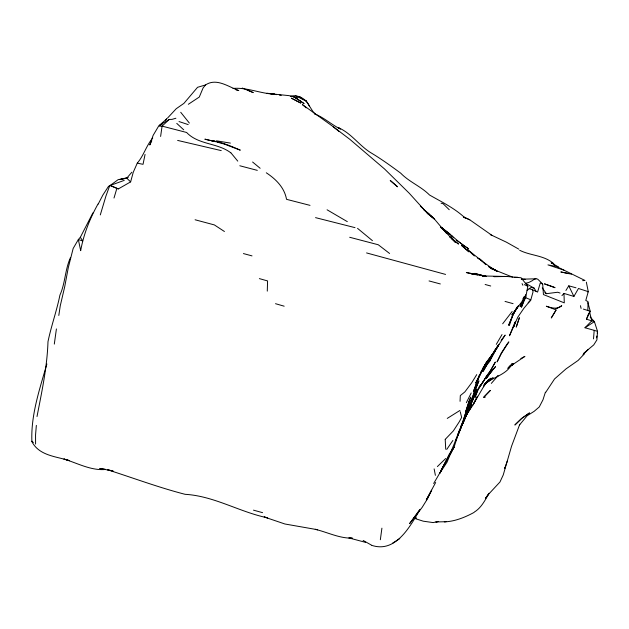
<?xml version="1.0" encoding="UTF-8"?>
<svg xmlns="http://www.w3.org/2000/svg" width="629" height="629" viewBox="0 0 629 629"><rect width="100%" height="100%" fill="white"/><g stroke="black" fill="none" stroke-linecap="round" stroke-linejoin="round"><path stroke-width="0.94" d="M593.501 338.897L594.201 330.335L584.986 327.756L591.803 320.774L589.672 312.338M583.515 353.451L593.76 344.881L596.913 339.857L597.55 331.404L594.397 321.631L586.464 319.202L590.269 311.363L587.84 310.49L588.068 301.668L585.788 300.442L588.264 291.659L586.346 282.13M267.278 291.125L267.577 280.927L259.368 278.616M460.051 401.326L460.31 395.602L464.894 391.875L471.781 382.684L476.727 374.609M36.348 425.369L35.554 434.946L35.586 444.074M54.306 344.094L56.406 328.943M380.348 539.729L381.913 528.163M160.615 136.454L162.078 126.122L169.24 119.447L172.032 119.368L175.9 118.244M596.559 337.867L596.835 336.02M597.243 333.244L597.511 331.397L594.201 330.335M58.804 315.459L60.25 305.843L64.693 286.793L68.317 267.537L73.168 248.455L78.35 239.539L80.331 237.298L92.895 212.901M37.009 416.532C41.821 391.757 47.175 366.998 47.985 341.689C51.248 325.924 56.728 310.883 59.912 295.135C65.353 283.152 64.984 269.534 70.495 257.56M525.608 294.584L525.64 297.313L520.112 306.7L525.765 297.077L527.817 286.297L521.095 277.759L507.241 276.508L482.459 275.95L486.138 276.28L466.341 272.554L474.911 274.472M145.063 154.435L143.035 164.318L137.271 163.155L133.246 172.275L130.628 181.883L118.323 188.912L110.122 185.492L108.502 186.357L102.826 195.116L98.195 204.111M105.538 469.493C90.788 470.728 77.54 463.172 63.906 459.044L69.575 460.68C56.178 456.379 39.265 455.844 31.898 441.652L32 441.188L33.353 442.596M545.398 392.229L542.976 399.8L539.25 406.971L534.155 411.327L527.173 415.745L519.444 425.007L519.727 424.386L511.558 446.22L503.231 474.974L499.976 481.979L488.568 494.26L485.431 498.443L489.079 493.238C485.14 500.094 481.287 507.878 474.305 512.077M515.009 322.119L509.498 335.768L517.832 317.126L523.878 308.296L530.782 299.994L533.062 291.793L532.425 289.725L529.138 288.703L527.102 290.582M433.656 483.481C442.085 469.289 450.443 454.775 455.994 439.097L463.376 420.801L466.27 410.863M46.861 364.002C39.643 389.217 30.742 415.164 31.898 441.652M515.23 322.197L513.94 326.545L515.261 322.174M113.998 198.033L116.845 188.488M463.376 420.801L470.335 400.382L466.529 409.966M466.364 410.871L460.239 429.025L465.326 417.648M469.085 408.897L465.208 417.255L473.621 398.126L469.265 408.048L476.578 389.343L469.085 408.897L465.193 417.286L476.515 389.257L457.802 435.63L454.075 447.109L440.685 470.893M100.294 214.921L105.987 195.894L109.399 186.561M509.38 325.46L512.651 315.443L517.691 306.417L512.486 315.247L518.611 305.568L511.857 314.995L521.787 301.881L524.617 296.196L522.998 298.555M477.128 381.559L479.267 375.285M461.772 425.456L457.094 437.595M524.633 298.319L521.441 307.227L525.64 297.313L520.372 305.144L525.765 297.077M507.296 461.12L504.678 468.408L505.016 467.481M451.732 450.6L450.812 453.124L454.075 447.109L449.837 454.169M452.416 449.224L447.007 462.229L440.552 471.986M476.813 382.416L473.338 391.804C478.292 378.414 483.426 364.844 492.916 353.899L486.697 362.642L498.86 344.346L493.451 353.364L495.699 349.103M478.158 388.746L474.864 397.591L478.795 388.235L478.221 389.139L490.093 371.385L495.275 362.186L490.093 371.385M586.464 319.202L588.775 313.132M449.821 453.1L439.789 473.315L448.524 456.583M491.312 356.902L489.276 362.084L498.577 344.771L493.655 353.05L498.632 345.431L494.701 350.439M461.474 426.541L457.802 435.63M465.751 416.461L466.003 415.848L458.156 433.617L459.194 431.148M460.585 427.854L461.631 425.385M512.871 315.396L508.633 325.287L512.666 315.373L517.683 306.441M461.741 425.416L460.601 428.05L466.207 415.612L471.31 406.059L464.414 418.655M455.561 441.039L456.733 438.389M462.582 423.687L467.355 413.174L466.49 414.708L473.039 404.919L477.474 396.262L473.039 404.769L483.787 386.348L483.489 386.788L488.757 379.46L483.732 385.325L490.667 378.257L485.997 382.872M462.449 423.663L466.207 415.612L462.747 422.932M151.817 140.723L149.788 144.977L153.122 135.4L158.571 126.209L162.078 126.122L186.616 132.475C198.316 144.914 217.579 142.704 230.851 152.839M462.779 422.287L464.8 418.128M480.705 372.879L475.658 383.14L487.821 360.26L485.785 363.287L480.705 372.879L486.248 362.964L493.128 353.655L505.166 335.076L501.148 340.383M458.667 432.107L459.87 429.662M435.677 482.459L426.336 499.819L431.675 490.235L427.468 498.821L422.153 507.383L409.534 523.69L419.401 510.048M502.021 334.549L496.289 344.354M466.356 402.67L471.192 392.976M460.735 426.588L464.705 419.118M561.941 295.622L563.985 293.428L573.907 296.424L578.46 288.475L588.264 291.659L587.604 291.903M97.975 204.063C89.884 218.585 83.61 234.24 80.685 250.649L78.35 239.539L82.761 240.978L80.331 237.298M479.44 387.488L484.063 379.971M565.911 290.472L568.773 285.833L576.022 287.791M420.117 509.309C410.289 526.253 395.727 553.426 371.723 545.335M506.235 345.352L501.305 353.105L497.059 361.934L501.415 353.427L508.869 341.877L506.73 344.582M482.734 368.35L486.248 362.964M545.524 392.63L554.566 378.941L566.029 368.877L578.153 360.417L584.561 353.663M478.991 387.102L480.493 384.822M478.622 388.573L484.424 380.018M446.755 449.421L452.88 440.465M152.753 137.987C146.274 145.582 143.805 155.567 137.271 163.155M485.777 377.054L490.305 370.961M502.665 323.786L512.163 311.481M165.451 120.328L166.614 118.873M236.024 89.845L238.8 90.568C228.421 86.81 216.415 77.603 205.502 84.97L203.081 87.974L199.283 97.039L188.338 104.288M490.997 371.92L495.573 366.597L492.208 370.104L486.382 378.336L492.232 370.45L484.692 378.949M131.854 172.197L126.759 178.172L119.919 179.517L128.198 177.425M588.099 349.575L582.989 354.756M491.335 383.399L498.034 375.702L497.625 376.158M167.479 118.118L176.23 108.723L183.927 103.368L197.561 87.297L205.502 84.97M528.195 302.769L530.782 300.002M483.795 397.331L490.345 390.428L483.662 397.206L485.281 397.143M445.285 439.301L453.367 430.873L459.327 421.705L461.639 417.404L460.247 411.759M508.224 367.627L512.321 363.468C506.785 374.884 493.867 376.559 485.006 383.989M484.574 379.138L486.335 377.384M437.375 466.584L445.702 458.533M162.573 123.913L159.137 125.564L166.795 118.818M507.65 368.46L513.539 363.491L509.954 366.267L513.272 364.309L510.819 365.551M485.588 383.635L492.373 377.99L484.943 383.949M118.323 188.912L110.122 185.492L118.189 179.619L126.759 178.172L130.628 181.883M485.95 383.037L489.614 380.364M491.084 379.303L493.285 377.699M459.925 410.454L447.25 418.411M522.699 417.601L529.5 412.907L521.307 418.843L514.852 425.023L521.944 418.12M473.857 512.533C464.776 517.455 454.712 521.488 444.294 521.897M584.986 327.756L594.397 321.631L590.175 317.04M392.551 543.197L399.777 538.589M529.138 288.703L531.135 287.461L534.084 288.106L536.081 291.337L537.583 292.084L540.28 283.019L542.685 284.041L543.44 294.569L564.284 302.863L563.985 293.428M509.521 366.778L524.916 356.376L520.859 358.514M159.137 125.564L169.24 119.447M110.122 185.492L124.243 180.374M544.793 292.619L546.381 293.688L557.664 292.249L560.069 293.043M525.569 297.313L524.956 297.431L530.389 299.64M290.559 96.213C298.185 94.208 306.268 99.083 309.382 106.049M446.04 521.708L435.866 521.96L438.641 521.425L433.106 522.581L423.246 521.182L413.772 518.147M267.011 93.226L274.669 94.216C260.469 93.642 247.071 87.179 233.005 88.445M414.204 517.871L416.013 517.722L414.236 517.636M582.588 280.676L585.033 280.495L556.327 266.397L547.953 264.888L563.843 270.1M521.449 279.205L535.932 278.796M589.436 311.394L590.269 311.363L587.911 302.659M514.168 277.381L517.746 277.287M503.617 276.516L493.93 276.618L507.241 276.508M521.315 279.197L525.191 279.245M270.352 93.729L288.986 95.632L297.816 97.975M414.48 517.95L416.351 518.162M273.717 94.24L276.571 94.633M317.425 529.697L284.921 523.996L264.219 516.983L267.655 517.848C239.555 512.085 214.261 496.022 185.115 494.315C158.87 487.561 133.411 478.016 107.598 469.784L113.086 471.003L99.744 468.456L105.373 469.313M279.378 95.065L281.249 95.349M317.661 529.72L315.255 529.335C327.599 532.244 339.361 538.479 352.311 538.125L348.883 537.913L365.512 542.355M216.47 140.817L230.395 143.105M211.423 140.754C221.573 141.957 231 146.109 240.286 150.158L224.215 144.065L217.72 142.272M211.486 140.77L218.908 142.068L213.082 140.99L215.865 141.761M571.478 274.15L560.816 271.956L569.143 273.678M213.16 141.053L204.865 139.174L210.558 140.605M477.914 275.132L469.981 273.332L471.726 273.882M221.251 150.606L177.63 140.416M441.102 203.222L443.099 203.717L449.248 209.732M485.423 276.335L480.823 275.195L485.462 276.516M315.546 217.642L355.015 227.643M349.685 237.275L378.288 244.767L389.595 253.479M239.798 165.765L257.3 170.357M310.018 205.368L286.533 199.33C284.457 187.568 275.832 179.1 266.295 172.794M366.558 252.921L445.568 274.417M518.815 249.147L506.416 242.181L491.925 235.332L469.777 219.812L463.636 217.06M429.049 280.935L440.331 283.954M554.975 265.454L553.481 263.465L551.114 262.82L558.552 266.971M195.092 219.773L214.363 224.915L224.435 231.503M485.132 284.489L490.714 286.006M243.423 253.566L252.017 255.893M253.471 510.15L262.576 512.659M505.04 301.417L513.06 303.65M275.51 303.697L284.174 306.189M512.533 277.114L493.859 269.637L496.8 270.784L488.686 266.625L497.272 271.461M583.374 309.083L587.84 310.49M485.832 276.406L474.816 273.356L484.479 276.524M179.013 121.554L188.197 124.589M519.711 250.287C530.624 255.799 543.983 255.162 553.481 263.465M490.25 234.672L491.925 235.332M314.689 113.943C324.092 117.529 331.467 124.731 340.501 129.031L338.339 127.632C351.729 133.419 359.702 146.415 372.046 153.46C381.976 159.452 391.411 166.308 400.752 173.203C409.18 181.978 420.958 186.357 429.473 194.974C441.794 202.035 454.618 208.144 465.122 218.027M532.425 289.725L536.081 291.337M242.259 88.044L253.259 92.62L247.535 89.963M524.389 284.615L527.817 286.297M463.683 217.005L469.777 219.812M295.363 95.718L306.205 100.97L301.794 98.667M534.084 288.106L525.419 283.286L528.777 282.5L532.401 280.62A31.882 9.49 -74.8 0 1 538.597 279.999L542.685 284.041M363.145 540.445L371.432 545.107M327.08 209.795L347.318 221.644M497.083 271.366C486.469 265.108 476.994 256.97 467.316 249.414L474.352 256.003M451.748 235.993L452.086 236.213L450.804 235.293M477.387 257.945L479.652 259.4M440.355 227.045C450.529 233.351 458.36 242.755 468.676 248.856L456.607 240.317M489.527 267.301L491.068 268.316M490.612 267.978L492.02 268.929M489.96 267.545L492.24 269.094M481.924 260.862L479.267 258.598L485.816 264.66M332.434 126.122L302.376 104.556L306.174 107.858M444.64 230.867L446.22 232.007M447.801 233.147L449.381 234.287M449.46 234.232L441.849 228.335L443.956 230.01M425.416 211.313L428.97 214.072L423.962 210.023M443.225 228.909L450.623 234.664M427.712 213.687L429.23 214.89M431.502 216.691L434.537 219.096L426.659 212.547L434.537 219.096M357.531 228.343L372.454 240.687M339.243 131.618L332.953 126.523L349.944 139.41L384.508 168.942L409.204 193.205L424.748 210.369L433.35 217.799L446.598 233.477M252.591 162.015L260.147 168.273M449.735 236.795L458.486 244.068L449.735 236.819M420.353 206.155L431.659 216.683M452.212 236.575L453.682 237.856M440.882 227.619L445.945 232.038L441.613 227.273L444.357 230.662M299.711 96.701L301.543 98.344M176.765 123.386L183.707 129.818M451.52 238.666L455.412 242.369L445.591 232.085M315.443 114.478L313.038 111.71L306.221 100.994M546.381 293.688L542.284 287.893M231.063 153.012L237.77 161.134M180.72 112.277L189.353 123.072M522.07 283.608L522.888 285.259M568.773 285.833L573.907 296.424M580.425 305.686L581.102 308.407M434.136 468.896L435.386 475.335M445.206 439.364L445.725 449.24M468.77 401.624L465.649 411.924L470.783 397.033L468.77 401.624M519.334 317.865L516.244 327.096L519.357 317.81M474.801 390.239L471.546 399.91L478.928 380.812L474.801 390.239M488.308 362.233L483.08 371.377L492.68 354.929L488.308 362.233M471.892 405.398L466.514 414.755L471.892 405.398M552.411 316.057L551.279 317.999L556.115 309.971L552.411 316.057M488.324 362.524L481.209 371.362L488.324 362.524M561.689 305.788C557.263 309.767 551.279 307.88 546.334 306.221L554.927 309.46L561.689 305.788M552.687 286.714L544.415 283.852L555.061 287.681L552.687 286.714M296.345 100.742L291.376 98.155L300.764 103.07L296.345 100.742M300.182 100.829L293.484 96.622L304.098 103.612L300.182 100.829M468.809 251.742L461.717 245.585L468.809 251.742M397.457 186.742L390.279 180.499L397.457 186.742"/></g></svg>
